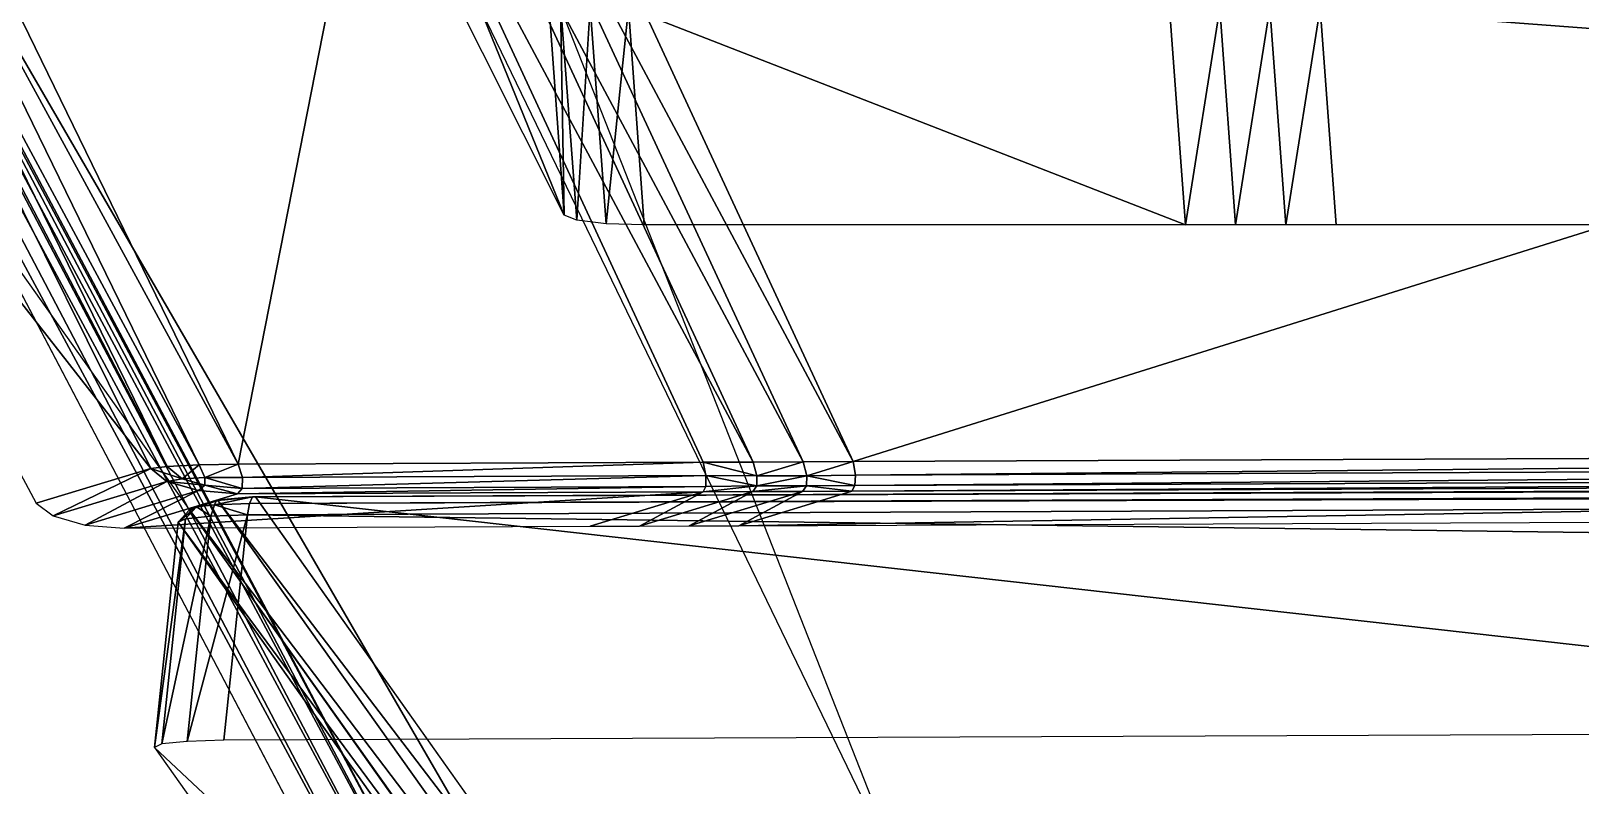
# Model space of a CAD drawing. Extents: x -683 to 86, y -225 to -3.
# Drawn here: x -293.05 to -280.97, y -26.24 to -20.35 of the extents above; entities that cross this region are included whole.
import ezdxf

# ---------------------------------------------------------------- set-up
doc = ezdxf.new("R2010")
doc.units = 0
doc.header["$MEASUREMENT"] = 0
doc.layers.get('0').update_dxf_attribs({"linetype": 'CONTINUOUS'})

msp = doc.modelspace()

# ---------------------------------------------------------------- linework, layer by layer
for points in [[(-289.954, -28.111, 128.619), (-499.681, -12.787, 98.542), (-499.765, -12.863, 98.607)], [(-289.832, -28.083, 128.532), (-499.565, -12.759, 98.455), (-499.681, -12.787, 98.542)], [(-289.832, -28.083, 128.532), (-499.681, -12.787, 98.542), (-289.954, -28.111, 128.619)], [(-499.565, -12.759, 98.455), (-289.832, -28.083, 128.532), (-287.687, -28.083, 126.964)], [(-499.565, -12.759, 98.455), (-287.687, -28.083, 126.964), (-497.42, -12.759, 96.887)], [(-298.164, -12.79, 89.599), (-290.15, -28.077, 128.695), (-289.91, -28.101, 128.705)], [(-298.164, -12.79, 89.599), (-289.91, -28.101, 128.705), (-297.93, -12.815, 89.61)], [(-290.045, -28.186, 128.682), (-499.765, -12.863, 98.607), (-499.793, -12.966, 98.63)], [(-289.954, -28.111, 128.619), (-499.765, -12.863, 98.607), (-290.045, -28.186, 128.682)], [(-297.93, -12.815, 89.61), (-289.91, -28.101, 128.705), (-289.692, -28.135, 128.669)], [(-297.93, -12.815, 89.61), (-289.692, -28.135, 128.669), (-297.719, -12.868, 89.618)], [(-297.719, -12.868, 89.618), (-289.692, -28.135, 128.669), (-289.528, -28.175, 128.591)], [(-297.719, -12.868, 89.618), (-289.528, -28.175, 128.591), (-297.564, -12.94, 89.619)], [(-290.045, -28.186, 128.682), (-499.793, -12.966, 98.63), (-290.08, -28.289, 128.705)], [(-297.564, -12.94, 89.619), (-289.528, -28.175, 128.591), (-289.444, -28.214, 128.483)], [(-297.564, -12.94, 89.619), (-289.444, -28.214, 128.483), (-297.488, -13.021, 89.615)], [(-297.488, -13.021, 89.615), (-289.444, -28.214, 128.483), (-287.753, -29.817, 123.32)], [(-297.488, -13.021, 89.615), (-287.753, -29.817, 123.32), (-294.763, -19.928, 90.314)], [(-292.464, -13.001, 22.643), (-289.016, -20.099, 6.169), (-288.893, -21.79, 6.814)], [(-292.464, -13.001, 22.643), (-288.893, -21.79, 6.814), (-292.403, -14.794, 22.949)], [(-56.735, -19.311, -12.591), (-325.08, -17.108, -7.264), (-325.08, -211.232, -7.264)], [(-287.418, -23.716, 103.409), (-289.964, -18.225, 102.769), (-290.354, -18.227, 102.79)], [(-287.418, -23.716, 103.409), (-290.354, -18.227, 102.79), (-287.808, -23.717, 103.43)], [(-287.029, -23.714, 103.387), (-289.575, -18.224, 102.747), (-289.964, -18.225, 102.769)], [(-287.029, -23.714, 103.387), (-289.964, -18.225, 102.769), (-287.418, -23.716, 103.409)], [(-286.639, -23.712, 103.365), (-289.185, -18.222, 102.725), (-289.575, -18.224, 102.747)], [(-286.639, -23.712, 103.365), (-289.575, -18.224, 102.747), (-287.029, -23.714, 103.387)], [(-291.739, -23.738, 103.625), (-294.391, -18.301, 102.995), (-294.628, -18.367, 102.947)], [(-291.435, -23.732, 103.633), (-294.109, -18.243, 103), (-294.391, -18.301, 102.995)], [(-291.435, -23.732, 103.633), (-294.391, -18.301, 102.995), (-291.739, -23.738, 103.625)], [(-292.117, -23.766, 103.48), (-294.764, -18.426, 102.868), (-295.392, -19.575, 101.572)], [(-291.99, -23.751, 103.569), (-294.628, -18.367, 102.947), (-294.764, -18.426, 102.868)], [(-291.99, -23.751, 103.569), (-294.764, -18.426, 102.868), (-292.117, -23.766, 103.48)], [(-291.739, -23.738, 103.625), (-294.628, -18.367, 102.947), (-291.99, -23.751, 103.569)], [(-56.735, -19.311, -12.591), (-325.08, -211.232, -7.264), (-56.735, -209.029, -12.591)], [(-292.117, -23.766, 103.48), (-295.392, -19.575, 101.572), (-293.01, -24.035, 101.821)], [(-288.911, -20.195, 5.943), (-289.658, -19.948, 23.328), (-286.181, -27.136, 6.645)], [(-288.92, -20.137, 6.08), (-288.893, -21.79, 6.814), (-289.016, -20.099, 6.169)], [(-288.69, -20.165, 6.011), (-288.795, -21.828, 6.725), (-288.92, -20.137, 6.08)], [(-288.92, -20.137, 6.08), (-288.795, -21.828, 6.725), (-288.893, -21.79, 6.814)], [(-288.69, -20.165, 6.011), (-288.566, -21.856, 6.656), (-288.795, -21.828, 6.725)], [(-288.392, -20.175, 5.981), (-288.566, -21.856, 6.656), (-288.69, -20.165, 6.011)], [(-288.392, -20.175, 5.981), (-288.268, -21.866, 6.626), (-288.566, -21.856, 6.656)], [(-288.392, -20.175, 5.981), (-284.172, -20.175, 5.896), (-284.048, -21.866, 6.541)], [(-288.392, -20.175, 5.981), (-284.048, -21.866, 6.541), (-288.268, -21.866, 6.626)], [(-283.78, -20.175, 5.888), (-284.048, -21.866, 6.541), (-284.172, -20.175, 5.896)], [(-283.78, -20.175, 5.888), (-283.656, -21.866, 6.533), (-284.048, -21.866, 6.541)], [(-283.389, -20.175, 5.881), (-283.656, -21.866, 6.533), (-283.78, -20.175, 5.888)], [(-283.389, -20.175, 5.881), (-283.265, -21.866, 6.526), (-283.656, -21.866, 6.533)], [(-282.997, -20.175, 5.873), (-283.265, -21.866, 6.526), (-283.389, -20.175, 5.881)], [(-282.997, -20.175, 5.873), (-282.873, -21.866, 6.518), (-283.265, -21.866, 6.526)], [(-282.997, -20.175, 5.873), (-260.65, -20.175, 5.422), (-260.526, -21.866, 6.067)], [(-282.997, -20.175, 5.873), (-260.526, -21.866, 6.067), (-282.873, -21.866, 6.518)], [(-189.161, -23.703, 97.89), (-291.347, -24.038, 103.656), (-189.16, -23.613, 97.941)], [(-189.16, -23.613, 97.941), (-291.347, -24.038, 103.656), (-291.324, -23.986, 103.742)], [(-189.16, -23.613, 97.941), (-291.324, -23.986, 103.742), (-189.168, -23.562, 98.029)], [(-189.168, -23.562, 98.029), (-291.324, -23.986, 103.742), (-291.301, -23.988, 103.84)], [(-189.168, -23.562, 98.029), (-291.301, -23.988, 103.84), (-189.184, -23.563, 98.129)], [(-266.891, -23.63, 102.261), (-286.639, -23.712, 103.365), (-286.62, -23.817, 103.353)], [(-266.891, -23.63, 102.261), (-286.62, -23.817, 103.353), (-266.878, -23.733, 102.245)], [(-292.117, -23.766, 103.48), (-293.01, -24.035, 101.821), (-292.879, -24.135, 101.822)], [(-292.117, -23.766, 103.48), (-292.879, -24.135, 101.822), (-291.992, -23.866, 103.488)], [(-292.117, -23.766, 103.48), (-291.871, -23.846, 103.572), (-291.99, -23.751, 103.569)], [(-292.117, -23.766, 103.48), (-291.992, -23.866, 103.488), (-291.871, -23.846, 103.572)], [(-291.739, -23.738, 103.625), (-291.99, -23.751, 103.569), (-291.871, -23.846, 103.572)], [(-291.739, -23.738, 103.625), (-291.871, -23.846, 103.572), (-291.695, -23.837, 103.611)], [(-291.435, -23.732, 103.633), (-291.739, -23.738, 103.625), (-291.695, -23.837, 103.611)], [(-291.435, -23.732, 103.633), (-291.695, -23.837, 103.611), (-291.401, -23.836, 103.62)], [(-287.808, -23.717, 103.43), (-291.435, -23.732, 103.633), (-291.401, -23.836, 103.62)], [(-287.808, -23.717, 103.43), (-291.401, -23.836, 103.62), (-287.788, -23.82, 103.415)], [(-291.363, -24.128, 103.605), (-189.161, -23.703, 97.89), (-189.345, -25.461, 97.429)], [(-189.161, -23.703, 97.89), (-291.363, -24.128, 103.605), (-291.347, -24.038, 103.656)], [(-287.808, -23.717, 103.43), (-287.389, -23.824, 103.394), (-287.418, -23.716, 103.409)], [(-287.808, -23.717, 103.43), (-287.788, -23.82, 103.415), (-287.389, -23.824, 103.394)], [(-287.029, -23.714, 103.387), (-287.418, -23.716, 103.409), (-287.389, -23.824, 103.394)], [(-287.029, -23.714, 103.387), (-287.389, -23.824, 103.394), (-287.001, -23.822, 103.372)], [(-286.639, -23.712, 103.365), (-287.029, -23.714, 103.387), (-287.001, -23.822, 103.372)], [(-286.639, -23.712, 103.365), (-287.001, -23.822, 103.372), (-286.62, -23.817, 103.353)], [(-266.878, -23.733, 102.245), (-286.62, -23.817, 103.353), (-286.625, -23.898, 103.291)], [(-266.878, -23.733, 102.245), (-286.625, -23.898, 103.291), (-266.885, -23.819, 102.189)], [(-291.992, -23.866, 103.488), (-292.879, -24.135, 101.822), (-292.628, -24.207, 101.814)], [(-291.992, -23.866, 103.488), (-292.628, -24.207, 101.814), (-291.744, -23.938, 103.484)], [(-291.992, -23.866, 103.488), (-291.696, -23.897, 103.569), (-291.871, -23.846, 103.572)], [(-291.992, -23.866, 103.488), (-291.744, -23.938, 103.484), (-291.696, -23.897, 103.569)], [(-291.696, -23.897, 103.569), (-291.695, -23.837, 103.611), (-291.871, -23.846, 103.572)], [(-291.441, -23.963, 103.471), (-291.696, -23.897, 103.569), (-291.744, -23.938, 103.484)], [(-291.403, -23.921, 103.56), (-291.695, -23.837, 103.611), (-291.696, -23.897, 103.569)], [(-291.441, -23.963, 103.471), (-291.403, -23.921, 103.56), (-291.696, -23.897, 103.569)], [(-291.403, -23.921, 103.56), (-291.401, -23.836, 103.62), (-291.695, -23.837, 103.611)], [(-287.787, -23.906, 103.358), (-291.403, -23.921, 103.56), (-291.441, -23.963, 103.471)], [(-287.787, -23.906, 103.358), (-291.441, -23.963, 103.471), (-287.809, -23.948, 103.268)], [(-287.788, -23.82, 103.415), (-291.401, -23.836, 103.62), (-291.403, -23.921, 103.56)], [(-287.788, -23.82, 103.415), (-291.403, -23.921, 103.56), (-287.787, -23.906, 103.358)], [(-287.809, -23.948, 103.268), (-287.422, -23.946, 103.246), (-287.391, -23.902, 103.339)], [(-287.809, -23.948, 103.268), (-287.391, -23.902, 103.339), (-287.787, -23.906, 103.358)], [(-287.788, -23.82, 103.415), (-287.787, -23.906, 103.358), (-287.391, -23.902, 103.339)], [(-287.788, -23.82, 103.415), (-287.391, -23.902, 103.339), (-287.389, -23.824, 103.394)], [(-266.914, -23.861, 102.099), (-286.649, -23.943, 103.203), (-287.531, -24.212, 101.531)], [(-266.914, -23.861, 102.099), (-287.531, -24.212, 101.531), (-267.797, -24.13, 100.428)], [(-287.422, -23.946, 103.246), (-287.035, -23.944, 103.225), (-287.003, -23.9, 103.318)], [(-287.422, -23.946, 103.246), (-287.003, -23.9, 103.318), (-287.391, -23.902, 103.339)], [(-287.391, -23.902, 103.339), (-287.003, -23.9, 103.318), (-287.001, -23.822, 103.372)], [(-287.391, -23.902, 103.339), (-287.001, -23.822, 103.372), (-287.389, -23.824, 103.394)], [(-286.649, -23.943, 103.203), (-287.003, -23.9, 103.318), (-287.035, -23.944, 103.225)], [(-286.625, -23.898, 103.291), (-287.001, -23.822, 103.372), (-287.003, -23.9, 103.318)], [(-286.649, -23.943, 103.203), (-286.625, -23.898, 103.291), (-287.003, -23.9, 103.318)], [(-286.625, -23.898, 103.291), (-286.62, -23.817, 103.353), (-287.001, -23.822, 103.372)], [(-266.885, -23.819, 102.189), (-286.625, -23.898, 103.291), (-286.649, -23.943, 103.203)], [(-266.885, -23.819, 102.189), (-286.649, -23.943, 103.203), (-266.914, -23.861, 102.099)], [(-291.744, -23.938, 103.484), (-292.628, -24.207, 101.814), (-292.323, -24.232, 101.799)], [(-291.744, -23.938, 103.484), (-292.323, -24.232, 101.799), (-291.441, -23.963, 103.471)], [(-287.809, -23.948, 103.268), (-291.441, -23.963, 103.471), (-292.323, -24.232, 101.799)], [(-287.809, -23.948, 103.268), (-292.323, -24.232, 101.799), (-288.691, -24.217, 101.596)], [(-291.815, -24.088, 103.842), (-291.594, -24.015, 103.849), (-291.604, -24.014, 103.754)], [(-291.815, -24.088, 103.842), (-291.604, -24.014, 103.754), (-291.76, -24.065, 103.749)], [(-287.48, -29.8, 123.157), (-291.594, -24.015, 103.849), (-291.815, -24.088, 103.842)], [(-291.76, -24.065, 103.749), (-291.604, -24.014, 103.754), (-291.62, -24.05, 103.694)], [(-291.324, -23.986, 103.742), (-291.347, -24.038, 103.656), (-291.62, -24.05, 103.694)], [(-291.324, -23.986, 103.742), (-291.62, -24.05, 103.694), (-291.604, -24.014, 103.754)], [(-291.363, -24.128, 103.605), (-291.62, -24.05, 103.694), (-291.347, -24.038, 103.656)], [(-291.301, -23.988, 103.84), (-291.324, -23.986, 103.742), (-291.604, -24.014, 103.754)], [(-291.301, -23.988, 103.84), (-291.604, -24.014, 103.754), (-291.594, -24.015, 103.849)], [(-287.189, -29.787, 123.197), (-291.301, -23.988, 103.84), (-291.594, -24.015, 103.849)], [(-287.189, -29.787, 123.197), (-291.594, -24.015, 103.849), (-287.48, -29.8, 123.157)], [(-287.809, -23.948, 103.268), (-288.691, -24.217, 101.596), (-288.305, -24.216, 101.575)], [(-287.809, -23.948, 103.268), (-288.305, -24.216, 101.575), (-287.422, -23.946, 103.246)], [(-287.422, -23.946, 103.246), (-288.305, -24.216, 101.575), (-287.918, -24.214, 101.553)], [(-287.422, -23.946, 103.246), (-287.918, -24.214, 101.553), (-287.035, -23.944, 103.225)], [(-287.035, -23.944, 103.225), (-287.918, -24.214, 101.553), (-287.531, -24.212, 101.531)], [(-287.035, -23.944, 103.225), (-287.531, -24.212, 101.531), (-286.649, -23.943, 103.203)], [(-291.847, -24.158, 103.725), (-292.03, -25.915, 103.265), (-292.088, -25.943, 103.361)], [(-291.847, -24.158, 103.725), (-292.088, -25.943, 103.361), (-291.904, -24.185, 103.821)], [(-291.648, -24.137, 103.646), (-291.832, -25.895, 103.186), (-292.03, -25.915, 103.265)], [(-291.648, -24.137, 103.646), (-292.03, -25.915, 103.265), (-291.847, -24.158, 103.725)], [(-291.904, -24.185, 103.821), (-291.815, -24.088, 103.842), (-291.76, -24.065, 103.749)], [(-291.904, -24.185, 103.821), (-291.76, -24.065, 103.749), (-291.847, -24.158, 103.725)], [(-287.709, -29.862, 123.116), (-291.815, -24.088, 103.842), (-291.904, -24.185, 103.821)], [(-291.648, -24.137, 103.646), (-291.847, -24.158, 103.725), (-291.76, -24.065, 103.749)], [(-291.363, -24.128, 103.605), (-291.547, -25.886, 103.145), (-291.832, -25.895, 103.186)], [(-291.363, -24.128, 103.605), (-291.832, -25.895, 103.186), (-291.648, -24.137, 103.646)], [(-287.48, -29.8, 123.157), (-291.815, -24.088, 103.842), (-287.709, -29.862, 123.116)], [(-291.648, -24.137, 103.646), (-291.76, -24.065, 103.749), (-291.62, -24.05, 103.694)], [(-291.363, -24.128, 103.605), (-291.648, -24.137, 103.646), (-291.62, -24.05, 103.694)], [(-291.363, -24.128, 103.605), (-189.345, -25.461, 97.429), (-291.547, -25.886, 103.145)], [(-287.812, -29.957, 123.086), (-291.904, -24.185, 103.821), (-292.088, -25.943, 103.361)], [(-287.709, -29.862, 123.116), (-291.904, -24.185, 103.821), (-287.812, -29.957, 123.086)], [(-287.812, -29.957, 123.086), (-292.088, -25.943, 103.361), (-287.996, -31.715, 122.625)]]:
    msp.add_3dface(points)
at = {"color": 252}
for points in [[(-290.15, -28.077, 128.695), (-298.164, -12.79, 89.599), (-499.374, -12.79, 98.691)], [(-499.793, -12.966, 98.63), (-499.793, -113.967, 98.63), (-290.08, -113.967, 128.705)], [(-499.793, -12.966, 98.63), (-290.08, -113.967, 128.705), (-290.08, -28.289, 128.705)], [(-291.435, -23.732, 103.633), (-290.354, -18.227, 102.79), (-294.109, -18.243, 103)], [(-291.435, -23.732, 103.633), (-287.808, -23.717, 103.43), (-290.354, -18.227, 102.79)], [(-286.639, -23.712, 103.365), (-268.881, -18.138, 101.589), (-289.185, -18.222, 102.725)], [(-286.639, -23.712, 103.365), (-266.891, -23.63, 102.261), (-268.881, -18.138, 101.589)]]:
    msp.add_3dface(points, dxfattribs=at)
at = {"color": 250}
for points in [[(-195.157, -34.77, 136.118), (-189.184, -23.563, 98.129), (-291.301, -23.988, 103.84)], [(-195.157, -34.77, 136.118), (-291.301, -23.988, 103.84), (-287.189, -29.787, 123.197)]]:
    msp.add_3dface(points, dxfattribs=at)

doc.saveas('drawing.dxf')
